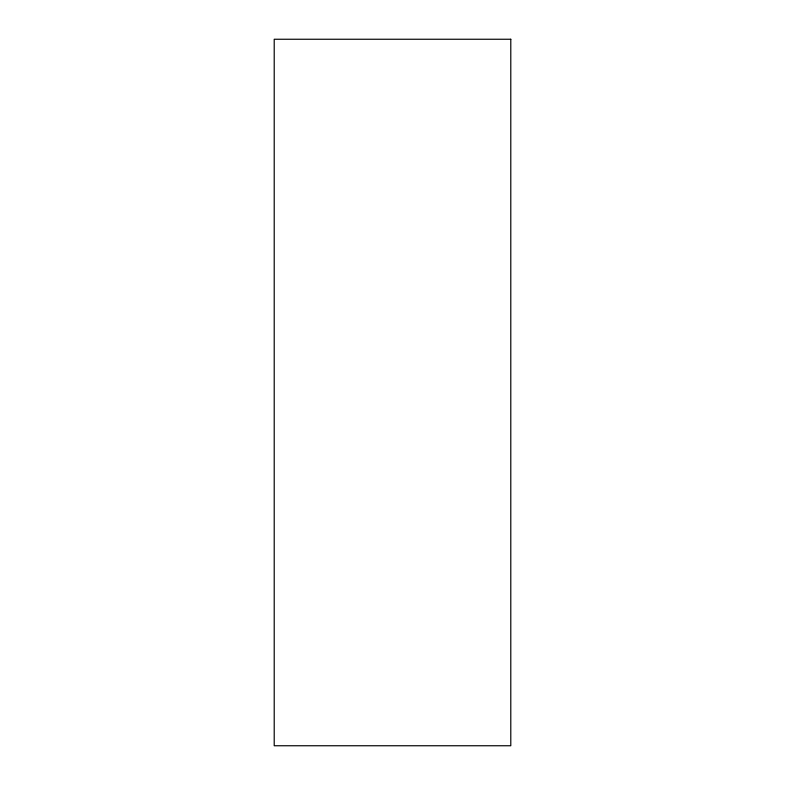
<?xml version="1.0" encoding="UTF-8"?>
<svg xmlns="http://www.w3.org/2000/svg" width="785" height="785" viewBox="0 0 785 785"><rect width="100%" height="100%" fill="white"/><g stroke="black" fill="none" stroke-linecap="round" stroke-linejoin="round"><path stroke-width="1.18" d="M510.79 39.25L274.21 39.25L274.21 745.75L510.79 745.75L510.79 39.25"/></g></svg>
